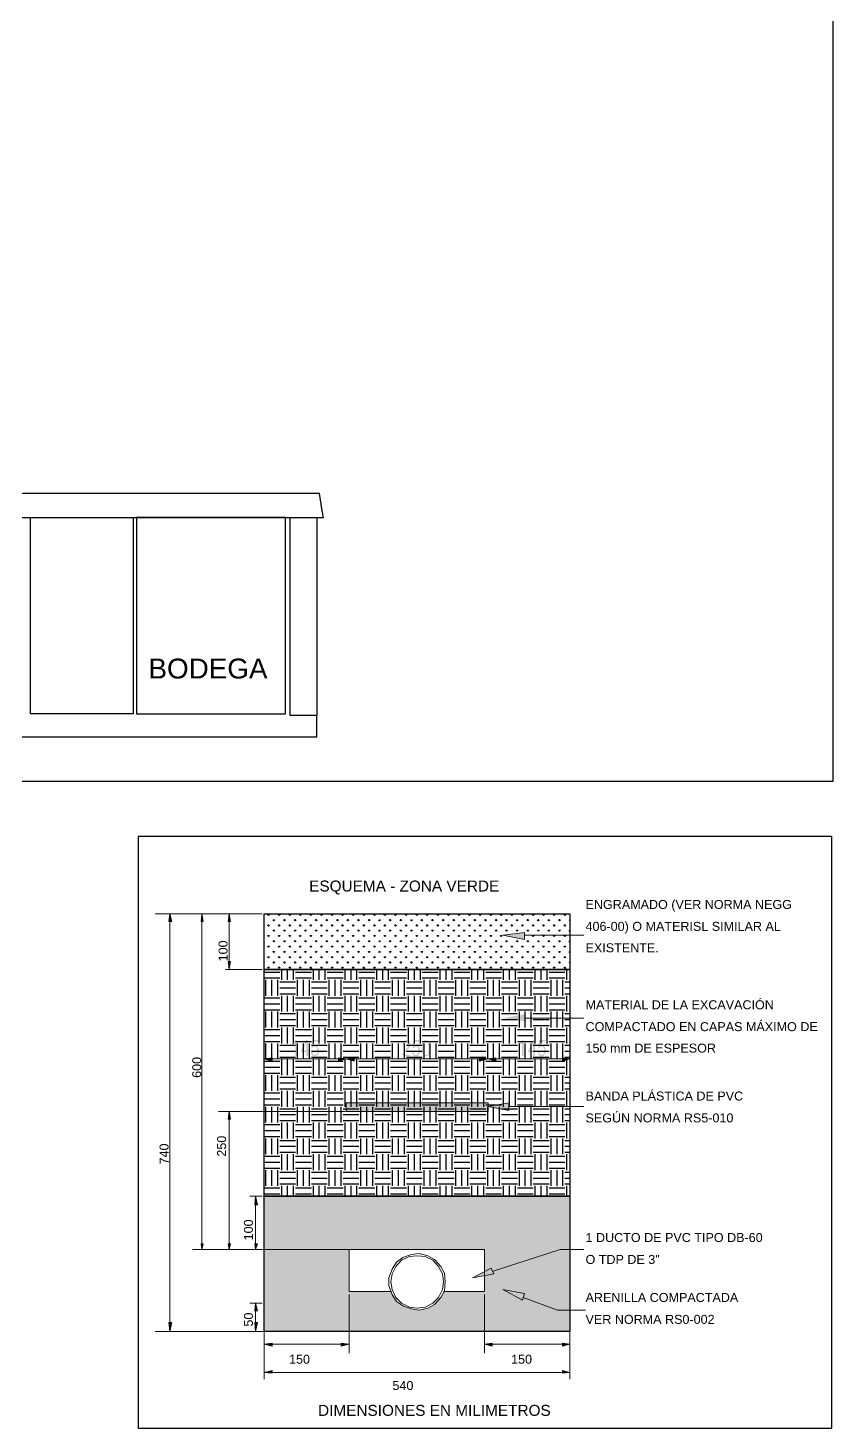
# Model space of a CAD drawing. Header units: metres. Extents: x 227 to 376, y 149 to 264.
# Drawn here: x 242.39 to 254.51, y 172.46 to 193.55 of the extents above; entities that cross this region are included whole.
import ezdxf

# ---------------------------------------------------------------- set-up
doc = ezdxf.new("R2010")
doc.units = ezdxf.units.M
doc.layers.get('Defpoints').update_dxf_attribs({"color": 1})
for name, color, linetype in [('Arenilla Compactada', 8, 'Continuous'), ('Banda Plastica', 250, 'Continuous'), ('ENGRAMADO', 3, 'Continuous'), ('Material de Excavacion', 23, 'Continuous'), ('Plano Arq', 253, 'Continuous')]:
    doc.layers.add(name, color=color, linetype=linetype)
for name, color, linetype, lineweight in [('Cotas', 255, 'Continuous', 25), ('Esquemas', 7, 'Continuous', 25), ('textos', 7, 'Continuous', 13), ('Tuberia', 8, 'Continuous', 25)]:
    doc.layers.add(name, color=color, linetype=linetype, lineweight=lineweight)
doc.styles.add('0.3', font='', dxfattribs={"height": 0.3})
doc.styles.get("Standard").update_dxf_attribs({"font": '', "height": 0.1})
doc.styles.add('Textos Cotas Bloque Poste', font='', dxfattribs={"height": 1.8})
doc.styles.add('Textos Titulo BLOQUES', font='', dxfattribs={"height": 2.2})
doc.styles.get('0.3').set_extended_font_data('@Arial Unicode MS')
doc.styles.get('Standard').set_extended_font_data('@Arial Unicode MS')
doc.styles.get('Textos Cotas Bloque Poste').set_extended_font_data('@Arial Unicode MS')
doc.styles.get('Textos Titulo BLOQUES').set_extended_font_data('@Arial Unicode MS')
doc.dimstyles.get("Standard").update_dxf_attribs({"dimtxt": 0.1, "dimasz": 0.18, "dimexe": 0.18, "dimexo": 0.0625, "dimgap": 0.09, "dimtad": 0, "dimtih": 1, "dimtoh": 1, "dimzin": 0, "dimdsep": 46, "dimtxsty": 'Standard', "dimcen": 0.09, "dimclrd": 256, "dimclre": 256, "dimadec": 0, "dimazin": 0, "dimtfac": 1, "dimtofl": 0, "dimtmove": 0, "dimatfit": 3, "dimfxl": 1, "dimtolj": 1, "dimtzin": 0, "dimarcsym": 0})

# ---------------------------------------------------------------- blocks, each defined once
blk = doc.blocks.new('*D26')
at = {"layer": 'Cotas', "lineweight": -2, "ltscale": 2, "transparency": 16777216}
for p, q in [((237.322, 189.53), (237.322, 191.919)), ((242.047, 186.237), (242.047, 191.919)), ((237.502, 191.739), (239.093, 191.739)), ((241.867, 191.739), (240.276, 191.739))]:
    blk.add_line(p, q, dxfattribs=at)
at = {"layer": 'Cotas', "ltscale": 2, "transparency": 16777216}
for points in [[(237.502, 191.769), (237.502, 191.709), (237.322, 191.739)], [(241.867, 191.769), (241.867, 191.709), (242.047, 191.739)]]:
    blk.add_solid(points, dxfattribs=at)
at = {"layer": 'Defpoints', "color": 0, "ltscale": 2, "transparency": 16777216}
for p in [(237.322, 191.739), (237.322, 189.467), (242.047, 186.174)]:
    blk.add_point(p, dxfattribs=at)
at = {"layer": 'Cotas', "color": 0, "ltscale": 2, "transparency": 16777216, "insert": (239.684, 191.739), "char_height": 0.3, "width": 16.1146, "attachment_point": 5, "style": '0.3'}
blk.add_mtext('\\A1;3.2 m', dxfattribs=at)
blk = doc.blocks.new('AAAAAAAAAA')
at = {"layer": 'Arenilla Compactada'}
h = blk.add_hatch(dxfattribs=at)
h.set_pattern_fill('SWAMP', color=256, scale=0.036)
h.set_pattern_definition([(0, (2.4216, 10.18696), (0.4572, 0.7918936), [0.1143, -0.8001]), (90, (2.4787, 10.18696), (-0.4572, 0.79189363), [0.05715, -1.5266373]), (90, (2.493, 10.18696), (-0.4572, 0.79189363), [0.04572, -1.5380673]), (90, (2.46442, 10.18696), (-0.4572, 0.79189363), [0.04572, -1.5380673]), (60, (2.5073, 10.18696), (-0.4572, 0.7918936), [0.036576, -0.877824]), (120, (2.4501, 10.18696), (-0.9144, 4e-10), [0.036576, -0.877824])])
h.paths.add_polyline_path([(471.48, 229.54), (410.23, 229.54), (410.23, 202.42), (471.48, 202.42)])
h.paths.add_polyline_path([(427.22, 218.8), (454.34, 218.8), (454.34, 210.42), (446.26, 210.42), (445.58, 209.2), (444.36, 207.83), (442.99, 207.06), (441.24, 206.68), (439.71, 206.91), (438.11, 207.44), (436.74, 208.43), (435.83, 209.81), (435.61, 210.42), (427.22, 210.42)], flags=16)
h.paths.add_polyline_path([(435.83, 213.92), (436.59, 215.44), (437.73, 216.66), (439.33, 217.43), (440.85, 217.58), (442.45, 217.43), (443.98, 216.66), (445.12, 215.44), (445.96, 213.92), (446.11, 212.32), (445.96, 210.8), (445.12, 209.2), (443.98, 208.05), (442.45, 207.29), (440.85, 207.06), (439.33, 207.29), (437.73, 208.05), (436.59, 209.2), (435.83, 210.8), (435.6, 212.32)], flags=0)
at = {"layer": 'Banda Plastica', "lineweight": 0}
for points in [[(455.1, 248.21), (426.61, 248.21), (455.1, 246.45)], [(426.61, 248.21), (455.1, 246.45), (426.61, 246.45)]]:
    blk.add_hatch(color=256, dxfattribs=at).paths.add_polyline_path(points)
at = {"layer": 'Cotas', "lineweight": 0}
for points in [[(391.1, 284.55), (391.71, 284.55), (391.33, 286.08)], [(397.58, 284.55), (397.96, 284.55), (397.73, 286.08)], [(402.99, 284.55), (403.44, 284.55), (403.22, 286.08)], [(462.34, 280.97), (458, 281.81), (462.34, 282.34)], [(402.99, 276.55), (403.44, 276.55), (403.22, 274.95)], [(462.34, 264.59), (458, 265.2), (462.34, 265.96)], [(411.83, 257.2), (411.83, 256.59), (410.23, 257.05)], [(425.08, 257.2), (425.08, 256.59), (426.61, 257.05)], [(428.21, 257.2), (428.21, 256.59), (426.61, 257.05)], [(453.35, 257.2), (453.35, 256.59), (455.1, 257.05)], [(456.63, 257.2), (456.63, 256.59), (455.1, 257.05)], [(469.96, 257.2), (469.96, 256.59), (471.48, 257.05)], [(459.22, 246.68), (455.1, 247.45), (459.22, 248.21)], [(402.99, 244.93), (403.44, 244.93), (403.22, 246.45)], [(408.32, 227.79), (408.85, 227.79), (408.47, 229.54)], [(397.58, 219.94), (397.96, 219.94), (397.73, 218.8)], [(402.99, 219.94), (403.44, 219.94), (403.22, 218.8)], [(408.32, 219.94), (408.85, 219.94), (408.47, 218.8)], [(456.25, 213.92), (451.98, 213.16), (455.71, 215.06)], [(461.96, 208.66), (458, 210.8), (462.34, 210.03)], [(408.32, 206.53), (408.85, 206.53), (408.47, 208.05)], [(391.1, 204.17), (391.71, 204.17), (391.33, 202.42)], [(408.32, 204.17), (408.85, 204.17), (408.47, 202.42)], [(411.83, 200.05), (411.83, 199.44), (410.23, 199.82)], [(425.62, 200.05), (425.62, 199.44), (427.22, 199.82)], [(455.86, 200.05), (455.86, 199.44), (454.34, 199.82)], [(469.96, 200.05), (469.96, 199.44), (471.48, 199.82)], [(411.83, 194.57), (411.83, 194.03), (410.23, 194.19)], [(469.96, 194.57), (469.96, 194.03), (471.48, 194.19)]]:
    blk.add_hatch(color=256, dxfattribs=at).paths.add_polyline_path(points)
h = blk.add_hatch(color=256, dxfattribs=at)
edge = h.paths.add_edge_path()
edge.add_line((416.47, 257.58), (416.47, 260.02))
edge.add_spline(control_points=[(416.47, 260.02), (416.4, 260.02), (416.32, 260.02), (416.17, 260.02), (416.17, 260.02), (416.09, 259.94), (416.02, 259.94), (415.94, 259.94), (415.94, 259.94), (415.94, 259.94), (415.86, 259.94), (415.86, 259.94), (415.86, 259.94), (415.79, 259.94), (415.79, 259.94), (415.79, 259.94)], knot_values=[0, 0, 0, 0, 0.0625, 0.0625, 0.0625, 0.0626, 0.125, 0.125, 0.125, 0.1251, 0.1875, 0.1875, 0.1875, 0.1876, 1, 1, 1, 1], degree=3, periodic=0)
edge.add_line((415.79, 259.94), (415.79, 260.17))
edge.add_spline(control_points=[(415.79, 260.17), (416.02, 260.17), (416.17, 260.17), (416.32, 260.32), (416.32, 260.32), (416.4, 260.4), (416.47, 260.55), (416.47, 260.78)], knot_values=[0, 0, 0, 0, 0.125, 0.125, 0.125, 0.1251, 1, 1, 1, 1], degree=3, periodic=0)
edge.add_line((416.47, 260.78), (416.7, 260.78))
edge.add_line((416.7, 260.78), (416.7, 257.58))
edge.add_line((416.7, 257.58), (416.47, 257.58))
h.paths.add_polyline_path([(418.68, 257.58), (418.68, 258.42), (417.62, 258.42), (417.62, 258.65), (418.68, 260.78), (418.99, 260.78), (418.99, 258.65), (419.22, 258.65), (419.22, 258.42), (418.99, 258.42), (418.99, 257.58)])
h.paths.add_polyline_path([(417.84, 258.65), (418.68, 258.65), (418.68, 260.32)])
edge = h.paths.add_edge_path()
edge.add_line((419.6, 258.42), (419.9, 258.42))
edge.add_spline(control_points=[(419.9, 258.42), (419.9, 258.19), (419.9, 258.04), (419.98, 257.96), (419.98, 257.96), (420.13, 257.81), (420.21, 257.81), (420.36, 257.81), (420.36, 257.81), (420.51, 257.81), (420.66, 257.88), (420.74, 258.04), (420.74, 258.04), (420.89, 258.19), (420.89, 258.42), (420.89, 258.72), (420.89, 258.72), (420.89, 258.95), (420.89, 259.1), (420.74, 259.26), (420.74, 259.26), (420.66, 259.41), (420.59, 259.48), (420.36, 259.48), (420.36, 259.48), (420.28, 259.48), (420.21, 259.41), (420.13, 259.41), (420.13, 259.41), (420.05, 259.33), (419.98, 259.26), (419.9, 259.18)], knot_values=[0, 0, 0, 0, 0.03125, 0.03125, 0.03125, 0.03135, 0.0625, 0.0625, 0.0625, 0.0626, 0.09375, 0.09375, 0.09375, 0.09385, 0.125, 0.125, 0.125, 0.1251, 0.15625, 0.15625, 0.15625, 0.15635, 0.1875, 0.1875, 0.1875, 0.1876, 0.21875, 0.21875, 0.21875, 0.21885, 1, 1, 1, 1], degree=3, periodic=0)
edge.add_line((419.9, 259.18), (419.67, 259.18))
edge.add_line((419.67, 259.18), (419.9, 260.78))
edge.add_line((419.9, 260.78), (421.04, 260.78))
edge.add_line((421.04, 260.78), (421.04, 260.47))
edge.add_line((421.04, 260.47), (420.13, 260.47))
edge.add_line((420.13, 260.47), (419.98, 259.48))
edge.add_spline(control_points=[(419.98, 259.48), (420.05, 259.56), (420.13, 259.64), (420.21, 259.64), (420.21, 259.64), (420.28, 259.64), (420.36, 259.71), (420.43, 259.71), (420.43, 259.71), (420.66, 259.71), (420.82, 259.56), (420.97, 259.41), (420.97, 259.41), (421.12, 259.26), (421.2, 259.03), (421.2, 258.72), (421.2, 258.72), (421.2, 258.34), (421.12, 258.04), (420.97, 257.81), (420.97, 257.81), (420.82, 257.66), (420.59, 257.5), (420.36, 257.5), (420.36, 257.5), (420.13, 257.5), (419.98, 257.58), (419.83, 257.73), (419.83, 257.73), (419.67, 257.88), (419.6, 258.11), (419.6, 258.42)], knot_values=[0, 0, 0, 0, 0.03125, 0.03125, 0.03125, 0.03135, 0.0625, 0.0625, 0.0625, 0.0626, 0.09375, 0.09375, 0.09375, 0.09385, 0.125, 0.125, 0.125, 0.1251, 0.15625, 0.15625, 0.15625, 0.15635, 0.1875, 0.1875, 0.1875, 0.1876, 0.21875, 0.21875, 0.21875, 0.21885, 1, 1, 1, 1], degree=3, periodic=0)
edge = h.paths.add_edge_path()
edge.add_line((461.88, 257.58), (461.88, 260.02))
edge.add_spline(control_points=[(461.88, 260.02), (461.81, 260.02), (461.73, 260.02), (461.66, 260.02), (461.66, 260.02), (461.58, 259.94), (461.5, 259.94), (461.43, 259.94), (461.43, 259.94), (461.35, 259.94), (461.35, 259.94), (461.27, 259.94), (461.27, 259.94), (461.27, 259.94), (461.27, 259.94), (461.2, 259.94)], knot_values=[0, 0, 0, 0, 0.0625, 0.0625, 0.0625, 0.0626, 0.125, 0.125, 0.125, 0.1251, 0.1875, 0.1875, 0.1875, 0.1876, 1, 1, 1, 1], degree=3, periodic=0)
edge.add_line((461.2, 259.94), (461.2, 260.17))
edge.add_spline(control_points=[(461.2, 260.17), (461.43, 260.17), (461.66, 260.17), (461.73, 260.32), (461.73, 260.32), (461.88, 260.4), (461.96, 260.55), (461.96, 260.78)], knot_values=[0, 0, 0, 0, 0.125, 0.125, 0.125, 0.1251, 1, 1, 1, 1], degree=3, periodic=0)
edge.add_line((461.96, 260.78), (462.19, 260.78))
edge.add_line((462.19, 260.78), (462.19, 257.58))
edge.add_line((462.19, 257.58), (461.88, 257.58))
h.paths.add_polyline_path([(464.17, 257.58), (464.17, 258.42), (463.1, 258.42), (463.1, 258.65), (464.17, 260.78), (464.47, 260.78), (464.47, 258.65), (464.7, 258.65), (464.7, 258.42), (464.47, 258.42), (464.47, 257.58)])
h.paths.add_polyline_path([(463.33, 258.65), (464.17, 258.65), (464.17, 260.32)])
edge = h.paths.add_edge_path()
edge.add_line((465.08, 258.42), (465.31, 258.42))
edge.add_spline(control_points=[(465.31, 258.42), (465.31, 258.19), (465.39, 258.04), (465.46, 257.96), (465.46, 257.96), (465.54, 257.81), (465.62, 257.81), (465.77, 257.81), (465.77, 257.81), (466, 257.81), (466.07, 257.88), (466.23, 258.04), (466.23, 258.04), (466.3, 258.19), (466.38, 258.42), (466.38, 258.72), (466.38, 258.72), (466.38, 258.95), (466.3, 259.1), (466.23, 259.26), (466.23, 259.26), (466.15, 259.41), (466, 259.48), (465.85, 259.48), (465.85, 259.48), (465.69, 259.48), (465.62, 259.41), (465.54, 259.41), (465.54, 259.41), (465.46, 259.33), (465.39, 259.26), (465.39, 259.18)], knot_values=[0, 0, 0, 0, 0.03125, 0.03125, 0.03125, 0.03135, 0.0625, 0.0625, 0.0625, 0.0626, 0.09375, 0.09375, 0.09375, 0.09385, 0.125, 0.125, 0.125, 0.1251, 0.15625, 0.15625, 0.15625, 0.15635, 0.1875, 0.1875, 0.1875, 0.1876, 0.21875, 0.21875, 0.21875, 0.21885, 1, 1, 1, 1], degree=3, periodic=0)
edge.add_line((465.39, 259.18), (465.16, 259.18))
edge.add_line((465.16, 259.18), (465.31, 260.78))
edge.add_line((465.31, 260.78), (466.53, 260.78))
edge.add_line((466.53, 260.78), (466.53, 260.47))
edge.add_line((466.53, 260.47), (465.54, 260.47))
edge.add_line((465.54, 260.47), (465.39, 259.48))
edge.add_spline(control_points=[(465.39, 259.48), (465.46, 259.56), (465.54, 259.64), (465.62, 259.64), (465.62, 259.64), (465.69, 259.64), (465.77, 259.71), (465.92, 259.71), (465.92, 259.71), (466.15, 259.71), (466.3, 259.56), (466.46, 259.41), (466.46, 259.41), (466.53, 259.26), (466.61, 259.03), (466.61, 258.72), (466.61, 258.72), (466.61, 258.34), (466.53, 258.04), (466.38, 257.81), (466.38, 257.81), (466.3, 257.66), (466.07, 257.5), (465.77, 257.5), (465.77, 257.5), (465.54, 257.5), (465.39, 257.58), (465.24, 257.73), (465.24, 257.73), (465.16, 257.88), (465.08, 258.11), (465.08, 258.42)], knot_values=[0, 0, 0, 0, 0.03125, 0.03125, 0.03125, 0.03135, 0.0625, 0.0625, 0.0625, 0.0626, 0.09375, 0.09375, 0.09375, 0.09385, 0.125, 0.125, 0.125, 0.1251, 0.15625, 0.15625, 0.15625, 0.15635, 0.1875, 0.1875, 0.1875, 0.1876, 0.21875, 0.21875, 0.21875, 0.21885, 1, 1, 1, 1], degree=3, periodic=0)
h = blk.add_hatch(color=256, dxfattribs=at)
edge = h.paths.add_edge_path()
edge.add_spline(control_points=[(437.96, 257.58), (437.96, 257.73), (437.96, 257.88), (437.96, 258.04), (437.96, 258.04), (438.04, 258.11), (438.04, 258.26), (438.11, 258.34), (438.11, 258.34), (438.19, 258.42), (438.34, 258.65), (438.57, 258.87)], knot_values=[0, 0, 0, 0, 0.083333, 0.083333, 0.083333, 0.083434, 0.166667, 0.166667, 0.166667, 0.166767, 1, 1, 1, 1], degree=3, periodic=0)
edge.add_line((438.57, 258.87), (438.65, 258.95))
edge.add_spline(control_points=[(438.65, 258.95), (439.03, 259.33), (439.25, 259.71), (439.25, 260.02), (439.25, 260.02), (439.25, 260.17), (439.18, 260.32), (439.1, 260.4), (439.1, 260.4), (439.03, 260.55), (438.87, 260.55), (438.72, 260.55), (438.72, 260.55), (438.57, 260.55), (438.49, 260.55), (438.34, 260.4), (438.34, 260.4), (438.26, 260.32), (438.26, 260.09), (438.26, 259.86)], knot_values=[0, 0, 0, 0, 0.05, 0.05, 0.05, 0.0501, 0.1, 0.1, 0.1, 0.1001, 0.15, 0.15, 0.15, 0.1501, 0.2, 0.2, 0.2, 0.2001, 1, 1, 1, 1], degree=3, periodic=0)
edge.add_line((438.26, 259.86), (437.96, 259.86))
edge.add_line((437.96, 259.86), (437.96, 259.94))
edge.add_spline(control_points=[(437.96, 259.94), (437.96, 260.17), (438.04, 260.4), (438.19, 260.55), (438.19, 260.55), (438.34, 260.7), (438.49, 260.78), (438.72, 260.78), (438.72, 260.78), (438.95, 260.78), (439.18, 260.7), (439.33, 260.55), (439.33, 260.55), (439.41, 260.4), (439.48, 260.25), (439.48, 259.94), (439.48, 259.94), (439.48, 259.86), (439.48, 259.79), (439.48, 259.71), (439.48, 259.71), (439.48, 259.64), (439.41, 259.48), (439.41, 259.48), (439.41, 259.48), (439.33, 259.26), (439.18, 259.1), (438.95, 258.87), (438.95, 258.87), (438.95, 258.87), (438.87, 258.8), (438.87, 258.8), (438.87, 258.8), (438.65, 258.57), (438.42, 258.34), (438.34, 258.26), (438.34, 258.26), (438.26, 258.11), (438.26, 257.96), (438.26, 257.88)], knot_values=[0, 0, 0, 0, 0.025, 0.025, 0.025, 0.0251, 0.05, 0.05, 0.05, 0.0501, 0.075, 0.075, 0.075, 0.0751, 0.1, 0.1, 0.1, 0.1001, 0.125, 0.125, 0.125, 0.1251, 0.15, 0.15, 0.15, 0.1501, 0.175, 0.175, 0.175, 0.1751, 0.2, 0.2, 0.2, 0.2001, 0.225, 0.225, 0.225, 0.2251, 1, 1, 1, 1], degree=3, periodic=0)
edge.add_line((438.26, 257.88), (439.48, 257.88))
edge.add_line((439.48, 257.88), (439.48, 257.58))
edge.add_line((439.48, 257.58), (437.96, 257.58))
edge = h.paths.add_edge_path()
edge.add_line((439.86, 258.42), (440.09, 258.42))
edge.add_spline(control_points=[(440.09, 258.42), (440.17, 258.19), (440.17, 258.04), (440.25, 257.96), (440.25, 257.96), (440.32, 257.81), (440.47, 257.81), (440.63, 257.81), (440.63, 257.81), (440.78, 257.81), (440.93, 257.88), (441.01, 258.04), (441.01, 258.04), (441.16, 258.19), (441.16, 258.42), (441.16, 258.72), (441.16, 258.72), (441.16, 258.95), (441.16, 259.1), (441.01, 259.26), (441.01, 259.26), (440.93, 259.41), (440.78, 259.48), (440.63, 259.48), (440.63, 259.48), (440.55, 259.48), (440.47, 259.41), (440.4, 259.41), (440.4, 259.41), (440.25, 259.33), (440.25, 259.26), (440.17, 259.18)], knot_values=[0, 0, 0, 0, 0.03125, 0.03125, 0.03125, 0.03135, 0.0625, 0.0625, 0.0625, 0.0626, 0.09375, 0.09375, 0.09375, 0.09385, 0.125, 0.125, 0.125, 0.1251, 0.15625, 0.15625, 0.15625, 0.15635, 0.1875, 0.1875, 0.1875, 0.1876, 0.21875, 0.21875, 0.21875, 0.21885, 1, 1, 1, 1], degree=3, periodic=0)
edge.add_line((440.17, 259.18), (439.94, 259.18))
edge.add_line((439.94, 259.18), (440.17, 260.78))
edge.add_line((440.17, 260.78), (441.31, 260.78))
edge.add_line((441.31, 260.78), (441.31, 260.47))
edge.add_line((441.31, 260.47), (440.32, 260.47))
edge.add_line((440.32, 260.47), (440.25, 259.48))
edge.add_spline(control_points=[(440.25, 259.48), (440.32, 259.56), (440.4, 259.64), (440.47, 259.64), (440.47, 259.64), (440.55, 259.64), (440.63, 259.71), (440.7, 259.71), (440.7, 259.71), (440.93, 259.71), (441.08, 259.56), (441.24, 259.41), (441.24, 259.41), (441.39, 259.26), (441.46, 259.03), (441.46, 258.72), (441.46, 258.72), (441.46, 258.34), (441.39, 258.04), (441.24, 257.81), (441.24, 257.81), (441.08, 257.66), (440.85, 257.5), (440.63, 257.5), (440.63, 257.5), (440.4, 257.5), (440.25, 257.58), (440.09, 257.73), (440.09, 257.73), (439.94, 257.88), (439.86, 258.11), (439.86, 258.42)], knot_values=[0, 0, 0, 0, 0.03125, 0.03125, 0.03125, 0.03135, 0.0625, 0.0625, 0.0625, 0.0626, 0.09375, 0.09375, 0.09375, 0.09385, 0.125, 0.125, 0.125, 0.1251, 0.15625, 0.15625, 0.15625, 0.15635, 0.1875, 0.1875, 0.1875, 0.1876, 0.21875, 0.21875, 0.21875, 0.21885, 1, 1, 1, 1], degree=3, periodic=0)
edge = h.paths.add_edge_path()
edge.add_spline(control_points=[(442.15, 259.18), (442.15, 258.65), (442.15, 258.26), (442.23, 258.11), (442.23, 258.11), (442.3, 257.88), (442.45, 257.81), (442.61, 257.81), (442.61, 257.81), (442.84, 257.81), (442.99, 257.88), (443.06, 258.11), (443.06, 258.11), (443.14, 258.26), (443.14, 258.65), (443.14, 259.18), (443.14, 259.18), (443.14, 259.71), (443.14, 260.09), (443.06, 260.25), (443.06, 260.25), (442.99, 260.47), (442.84, 260.55), (442.61, 260.55), (442.61, 260.55), (442.45, 260.55), (442.3, 260.47), (442.23, 260.25), (442.23, 260.25), (442.15, 260.09), (442.15, 259.71), (442.15, 259.18)], knot_values=[0, 0, 0, 0, 0.03125, 0.03125, 0.03125, 0.03135, 0.0625, 0.0625, 0.0625, 0.0626, 0.09375, 0.09375, 0.09375, 0.09385, 0.125, 0.125, 0.125, 0.1251, 0.15625, 0.15625, 0.15625, 0.15635, 0.1875, 0.1875, 0.1875, 0.1876, 0.21875, 0.21875, 0.21875, 0.21885, 1, 1, 1, 1], degree=3, periodic=0)
edge = h.paths.add_edge_path()
edge.add_spline(control_points=[(441.85, 259.18), (441.85, 259.48), (441.85, 259.79), (441.85, 259.94), (441.85, 259.94), (441.92, 260.17), (441.92, 260.25), (442, 260.4), (442, 260.4), (442.07, 260.55), (442.15, 260.63), (442.23, 260.7), (442.23, 260.7), (442.38, 260.78), (442.45, 260.78), (442.61, 260.78), (442.61, 260.78), (442.76, 260.78), (442.91, 260.78), (442.99, 260.7), (442.99, 260.7), (443.14, 260.63), (443.22, 260.55), (443.29, 260.4), (443.29, 260.4), (443.29, 260.25), (443.37, 260.09), (443.37, 259.94), (443.37, 259.94), (443.45, 259.71), (443.45, 259.48), (443.45, 259.18), (443.45, 259.18), (443.45, 258.87), (443.45, 258.57), (443.37, 258.42), (443.37, 258.42), (443.37, 258.19), (443.29, 258.04), (443.29, 257.96), (443.29, 257.96), (443.22, 257.81), (443.14, 257.73), (442.99, 257.66), (442.99, 257.66), (442.91, 257.58), (442.76, 257.5), (442.61, 257.5), (442.61, 257.5), (442.45, 257.5), (442.38, 257.58), (442.23, 257.66), (442.23, 257.66), (442.15, 257.73), (442.07, 257.81), (442, 257.96), (442, 257.96), (441.92, 258.04), (441.92, 258.19), (441.85, 258.42), (441.85, 258.42), (441.85, 258.57), (441.85, 258.87), (441.85, 259.18)], knot_values=[0, 0, 0, 0, 0.015625, 0.015625, 0.015625, 0.015725, 0.03125, 0.03125, 0.03125, 0.03135, 0.046875, 0.046875, 0.046875, 0.046975, 0.0625, 0.0625, 0.0625, 0.0626, 0.078125, 0.078125, 0.078125, 0.078225, 0.09375, 0.09375, 0.09375, 0.09385, 0.109375, 0.109375, 0.109375, 0.109475, 0.125, 0.125, 0.125, 0.1251, 0.140625, 0.140625, 0.140625, 0.140725, 0.15625, 0.15625, 0.15625, 0.15635, 0.171875, 0.171875, 0.171875, 0.171975, 0.1875, 0.1875, 0.1875, 0.1876, 0.203125, 0.203125, 0.203125, 0.203225, 0.21875, 0.21875, 0.21875, 0.21885, 0.234375, 0.234375, 0.234375, 0.234475, 1, 1, 1, 1], degree=3, periodic=0)
at = {"layer": 'ENGRAMADO'}
h = blk.add_hatch(dxfattribs=at)
h.set_pattern_fill('GRASS', color=256, scale=0.059)
h.set_pattern_definition([(90, (2.4216, 10.187), (-1.0596702, 1.0596702), [0.2809875, -1.838353]), (45, (2.4216, 10.187), (-1.0596702, 1.0596702), [0.2809875, -1.2176125]), (135, (2.4216, 10.187), (-1.0596702, -1.0596702), [0.2809875, -1.2176125])])
h.paths.add_polyline_path([(471.48, 286.08), (410.23, 286.08), (410.23, 274.95), (471.48, 274.95), (471.48, 281.81), (462.34, 281.81), (462.34, 280.97), (458, 281.81), (462.34, 282.34), (462.34, 281.81), (471.48, 281.81)])
at = {"layer": 'Material de Excavacion'}
h = blk.add_hatch(dxfattribs=at)
h.set_pattern_fill('EARTH', color=256, scale=0.5)
h.set_pattern_definition([(0, (2.4216, 10.187), (3.175, 3.175), [3.175, -3.175]), (0, (2.4216, 11.3776), (3.175, 3.175), [3.175, -3.175]), (0, (2.4216, 12.5682), (3.175, 3.175), [3.175, -3.175]), (90, (2.8184, 12.965), (-3.175, 3.175), [3.175, -3.175]), (90, (4.009, 12.965), (-3.175, 3.175), [3.175, -3.175]), (90, (5.1997, 12.965), (-3.175, 3.175), [3.175, -3.175])])
h.paths.add_polyline_path([(471.48, 274.95), (410.23, 274.95), (410.23, 229.54), (471.48, 229.54)])
at = {"layer": 'Arenilla Compactada'}
blk.add_lwpolyline([(410.23, 229.54), (471.48, 229.54), (471.48, 202.42), (410.23, 202.42)], close=True, dxfattribs=at)
at = {"layer": 'Banda Plastica', "lineweight": 0}
for points in [[(455.1, 248.21), (426.61, 248.21), (426.61, 246.45), (455.1, 246.45)], [(426.61, 248.21), (455.1, 248.21), (455.1, 246.45), (426.61, 246.45)]]:
    blk.add_lwpolyline(points, close=True, dxfattribs=at)
at = {"layer": 'Cotas', "lineweight": 0}
for points in [[(409.84, 286.08), (388.36, 286.08), (388.36, 286.08)], [(391.33, 284.55), (391.33, 202.42), (391.33, 202.42)], [(397.73, 284.55), (397.73, 219.94), (397.73, 219.94)], [(403.22, 284.55), (403.22, 274.95), (403.22, 274.95)], [(409.84, 286.08), (405.96, 286.08), (405.96, 286.08)], [(462.34, 281.81), (474.23, 281.81), (474.23, 281.81)], [(406.11, 274.95), (402.45, 274.95), (402.45, 274.95)], [(409.84, 274.95), (402.45, 274.95), (402.45, 274.95)], [(462.34, 265.2), (474.23, 265.2), (474.23, 265.2)], [(425.08, 257.05), (410.23, 257.05), (410.23, 257.05)], [(428.21, 257.05), (453.35, 257.05), (453.35, 257.05)], [(456.63, 257.05), (471.48, 257.05), (471.48, 257.05)], [(459.22, 247.45), (474.23, 247.45), (474.23, 247.45)], [(426.45, 246.45), (401.08, 246.45), (401.08, 246.45)], [(403.22, 246.45), (403.22, 218.8), (403.22, 218.8)], [(409.84, 229.54), (407.33, 229.54), (407.33, 229.54)], [(408.47, 227.79), (408.47, 218.8), (408.47, 218.8)], [(427.22, 218.8), (395.82, 218.8), (395.82, 218.8)], [(456.09, 214.45), (469.5, 218.8), (469.5, 218.8)], [(474.23, 218.8), (469.5, 218.8), (469.5, 218.8)], [(409.84, 208.05), (407.33, 208.05), (407.33, 208.05)], [(427.22, 209.81), (427.22, 198.07), (427.22, 198.07)], [(454.34, 209.81), (454.34, 198.07), (454.34, 198.07)], [(462.11, 209.2), (468.97, 206.68), (468.97, 206.68)], [(408.47, 206.53), (408.47, 202.42), (408.47, 202.42)], [(474.61, 206.68), (468.97, 206.68), (468.97, 206.68)], [(410.23, 202.42), (388.36, 202.42), (388.36, 202.42)], [(410.23, 202.42), (410.23, 192.82), (410.23, 192.82)], [(471.48, 202.42), (471.48, 192.82), (471.48, 192.82)], [(425.62, 199.82), (410.23, 199.82), (410.23, 199.82)], [(469.96, 199.82), (454.34, 199.82), (454.34, 199.82)], [(469.96, 194.19), (410.23, 194.19), (410.23, 194.19)]]:
    blk.add_lwpolyline(points, dxfattribs=at)
for points in [[(391.1, 284.55), (391.71, 284.55), (391.33, 286.08)], [(397.58, 284.55), (397.96, 284.55), (397.73, 286.08)], [(402.99, 284.55), (403.44, 284.55), (403.22, 286.08)], [(462.34, 280.97), (458, 281.81), (462.34, 282.34)], [(402.99, 276.55), (403.44, 276.55), (403.22, 274.95)], [(411.83, 257.2), (411.83, 256.59), (410.23, 257.05)], [(425.08, 257.2), (425.08, 256.59), (426.61, 257.05)], [(428.21, 257.2), (428.21, 256.59), (426.61, 257.05)], [(453.35, 257.2), (453.35, 256.59), (455.1, 257.05)], [(456.63, 257.2), (456.63, 256.59), (455.1, 257.05)], [(469.96, 257.2), (469.96, 256.59), (471.48, 257.05)], [(459.22, 246.68), (455.1, 247.45), (459.22, 248.21)], [(402.99, 244.93), (403.44, 244.93), (403.22, 246.45)], [(408.32, 227.79), (408.85, 227.79), (408.47, 229.54)], [(397.58, 219.94), (397.96, 219.94), (397.73, 218.8)], [(402.99, 219.94), (403.44, 219.94), (403.22, 218.8)], [(408.32, 219.94), (408.85, 219.94), (408.47, 218.8)], [(456.25, 213.92), (451.98, 213.16), (455.71, 215.06)], [(461.96, 208.66), (458, 210.8), (462.34, 210.03)], [(408.32, 206.53), (408.85, 206.53), (408.47, 208.05)], [(391.1, 204.17), (391.71, 204.17), (391.33, 202.42)], [(408.32, 204.17), (408.85, 204.17), (408.47, 202.42)], [(411.83, 200.05), (411.83, 199.44), (410.23, 199.82)], [(425.62, 200.05), (425.62, 199.44), (427.22, 199.82)], [(455.86, 200.05), (455.86, 199.44), (454.34, 199.82)], [(469.96, 200.05), (469.96, 199.44), (471.48, 199.82)], [(411.83, 194.57), (411.83, 194.03), (410.23, 194.19)], [(469.96, 194.57), (469.96, 194.03), (471.48, 194.19)]]:
    blk.add_lwpolyline(points, close=True, dxfattribs=at)
at = {"layer": 'ENGRAMADO'}
blk.add_lwpolyline([(410.23, 286.08), (471.48, 286.08), (471.48, 274.95), (410.23, 274.95)], close=True, dxfattribs=at)
at = {"layer": 'Material de Excavacion'}
blk.add_lwpolyline([(410.23, 274.95), (471.48, 274.95), (471.48, 229.54), (410.23, 229.54)], close=True, dxfattribs=at)
at = {"layer": 'Tuberia', "lineweight": 0}
blk.add_lwpolyline([(435.61, 210.42), (427.22, 210.42), (427.22, 218.8), (454.34, 218.8), (454.34, 210.42), (446.26, 210.42)], dxfattribs=at)
for points in [[(446.49, 212.32), (446.34, 214.07), (445.58, 215.44), (444.36, 216.82), (442.99, 217.58), (441.24, 218.03), (439.71, 217.81), (437.96, 217.2), (436.74, 216.28), (435.83, 214.91), (435.22, 213.16), (435.22, 211.56), (435.83, 209.81), (436.74, 208.43), (438.11, 207.44), (439.71, 206.91), (441.24, 206.68), (442.99, 207.06), (444.36, 207.83), (445.58, 209.2), (446.34, 210.57)], [(446.11, 212.32), (445.96, 213.92), (445.12, 215.44), (443.98, 216.66), (442.45, 217.43), (440.85, 217.58), (439.33, 217.43), (437.73, 216.66), (436.59, 215.44), (435.83, 213.92), (435.6, 212.32), (435.83, 210.8), (436.59, 209.2), (437.73, 208.05), (439.33, 207.29), (440.85, 207.06), (442.45, 207.29), (443.98, 208.05), (445.12, 209.2), (445.96, 210.8)]]:
    blk.add_lwpolyline(points, close=True, dxfattribs=at)
at = {"layer": 'Cotas', "lineweight": 0}
for s, p in [('100', (402.87, 276.56)), ('600', (397.6, 253.22)), ('250', (402.58, 237.43)), ('740', (391.05, 235.87)), ('100', (407.95, 220.65)), ('50', (407.95, 203.38))]:
    blk.add_text(s, height=1.8, rotation=90, dxfattribs=at).set_placement(p)
for s, p in [('150', (415.19, 195.93)), ('150', (459.69, 195.93)), ('540', (435.91, 190.66))]:
    blk.add_text(s, height=1.8, dxfattribs=at).set_placement(p)
at = {"layer": 'textos', "lineweight": 0}
for s, height, style, p in [('ESQUEMA - ZONA VERDE', 2.2, 'Textos Titulo BLOQUES', (419.23, 290.56)), ('ENGRAMADO (VER NORMA NEGG', 1.8, 'Textos Cotas Bloque Poste', (474.6, 287.07)), ('406-00) O MATERISL SIMILAR AL', 1.8, 'Textos Cotas Bloque Poste', (474.6, 282.68)), ('EXISTENTE.', 1.8, 'Textos Cotas Bloque Poste', (474.6, 278.38)), ('MATERIAL DE LA EXCAVACIÓN', 1.8, 'Textos Cotas Bloque Poste', (474.6, 266.97)), ('COMPACTADO EN CAPAS MÁXIMO DE ', 1.8, 'Textos Cotas Bloque Poste', (474.6, 262.58)), ('150 mm DE ESPESOR', 1.8, 'Textos Cotas Bloque Poste', (474.6, 258.28)), ('BANDA PLÁSTICA DE PVC', 1.8, 'Textos Cotas Bloque Poste', (474.6, 248.68)), ('SEGÚN NORMA RS5-010', 1.8, 'Textos Cotas Bloque Poste', (474.6, 244.29)), ('1 DUCTO DE PVC TIPO DB-60', 1.8, 'Textos Cotas Bloque Poste', (474.6, 220.32)), ('O TDP DE 3"', 1.8, 'Textos Cotas Bloque Poste', (474.6, 215.93)), ('ARENILLA COMPACTADA', 1.8, 'Textos Cotas Bloque Poste', (474.6, 208.31)), ('VER NORMA RS0-002', 1.8, 'Textos Cotas Bloque Poste', (474.6, 203.92)), ('DIMENSIONES EN MILIMETROS', 2.2, 'Textos Titulo BLOQUES', (421.01, 185.48))]:
    blk.add_text(s, height=height, dxfattribs=dict(at, style=style)).set_placement(p)

msp = doc.modelspace()

# ---------------------------------------------------------------- linework, layer by layer
at = {"layer": 'Esquemas'}
for points in [[(228.344, 211.93), (254.512, 211.93), (254.512, 182.199), (228.344, 182.199)], [(244.049, 172.463), (254.497, 172.463), (254.497, 181.369), (244.049, 181.369)]]:
    msp.add_lwpolyline(points, close=True, dxfattribs=at)
at = {"layer": 'Plano Arq', "linetype": 'ByBlock', "lineweight": -2}
for p, q in [((243.977, 186.175), (243.977, 183.219)), ((246.336, 186.174), (246.336, 183.2)), ((246.336, 186.174), (246.741, 186.174)), ((246.741, 186.174), (246.741, 183.2)), ((242.429, 183.219), (242.429, 186.17)), ((243.977, 183.219), (242.429, 183.219)), ((246.336, 183.2), (246.741, 183.2))]:
    msp.add_line(p, q, dxfattribs=at)
msp.add_lwpolyline([(242.117, 186.523, 0.081716), (242.115, 186.512, 0.002287), (242.113, 186.464, 0.004625), (242.112, 186.407, 0.003154), (242.112, 186.341), (242.112, 186.174), (244.476, 186.174), (246.841, 186.174), (246.836, 186.195, -0.015049), (246.833, 186.21, -0.000755), (246.825, 186.257, -0.001212), (246.815, 186.314, -0.000877), (246.805, 186.377), (246.779, 186.538), (244.451, 186.538, 0.000139), (243.065, 186.538, 0.001441), (242.493, 186.536, 0.000388), (242.131, 186.533, 0.308382)], format="xyb", close=True, dxfattribs=at)
msp.add_lwpolyline([(244.023, 184.697), (244.023, 183.219), (245.147, 183.219), (246.271, 183.219), (246.271, 184.697), (246.271, 186.174), (245.147, 186.174), (244.023, 186.174)], close=True, dxfattribs=at)
msp.add_lwpolyline([(241.391, 182.871), (246.741, 182.871), (246.741, 183.2)], dxfattribs=at)

# ---------------------------------------------------------------- block references
at = {"lineweight": 0, "xscale": 0.07515036751372858, "yscale": 0.07515036751372858, "zscale": 0.07515036751372858}
msp.add_blockref('AAAAAAAAAA', (215.12, 158.707), dxfattribs=at)

# ---------------------------------------------------------------- texts
at = {"layer": 'textos', "color": 7, "style": '0.3'}
msp.add_text('BODEGA', height=0.3, dxfattribs=at).set_placement((244.205, 183.751))

# ---------------------------------------------------------------- dimensions: what is measured, and where the dimension line sits
at = {"layer": 'Cotas', "ltscale": 2}
dim = msp.add_linear_dim(base=(237.322, 191.739), p1=(242.047, 186.174), p2=(237.322, 189.467), text='3.2 m', dimstyle='Standard', override={"dimtxsty": '0.3'}, dxfattribs=at)
dim.commit()
dim.dimension.update_dxf_attribs({"geometry": '*D26', "text_midpoint": (239.684, 191.739)})

doc.saveas('drawing.dxf')
